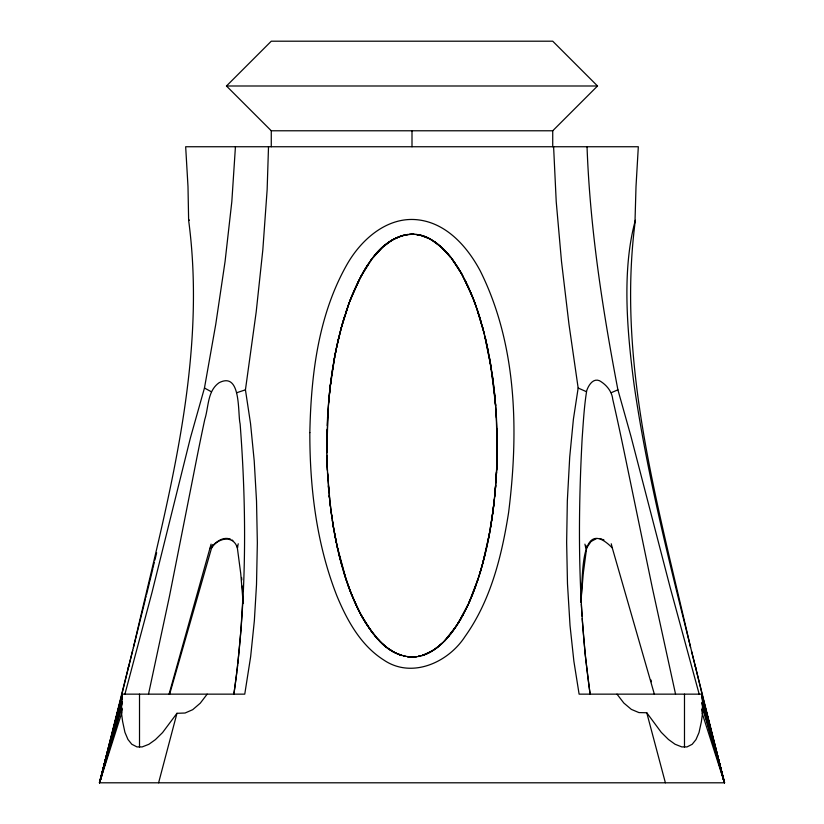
<?xml version="1.0" encoding="UTF-8"?>
<svg xmlns="http://www.w3.org/2000/svg" width="824" height="824" viewBox="0 0 824 824"><rect width="100%" height="100%" fill="white"/><g stroke="black" fill="none" stroke-linecap="round" stroke-linejoin="round"><path stroke-width="1.24" d="M271.271 146.744L271.271 130.779L226.476 85.995L271.271 41.2L552.729 41.2L597.524 85.995L552.729 130.779L271.271 130.779M497.016 432.291L496.594 470.504M326.829 442.127L326.829 449.101M207.164 694.148L200.263 703.191L192.703 709.68L185.081 713.018L176.964 713.306L162.555 732.598L155.396 739.633L148.856 744.309L142.161 746.925L136.99 746.915L131.778 744.237L127.957 739.468L124.929 732.32L122.601 721.412L121.499 712.966L121.602 694.148L244.759 694.148L250.65 656.666L254.358 620.699L256.511 584.566L257.346 542.8L256.522 500.982L254.214 460.873L250.537 423.577L245.439 389.834L256.192 311.966L262.825 249.909L267.141 189.695L268.511 146.744M326.86 438.636L327.077 429.325M326.984 432.291L326.819 445.599L327.911 411.815L329.909 389.134M634.944 223.716L636.004 186.615L638.322 146.744L185.668 146.744L187.996 186.615L188.634 220.389C207.854 364.156 165.367 508.501 133.385 647.716M617.001 694.148L623.84 703.047L631.359 709.392L638.93 712.585L646.758 712.75L661.239 732.32L668.439 739.468L675.041 744.237L681.809 746.915L686.989 746.925L692.16 744.309L695.961 739.633L698.999 732.598L701.348 721.855L702.501 713.45L702.409 694.148L579.107 694.148L573.885 661.281L570.033 625.601L567.479 583.742L566.644 542.357L567.334 500.868L569.714 457.083L573.411 419.138L578.16 388.022L568.972 324.254L561.505 261.466L556.221 201.643L553.604 146.744M235.437 146.744L231.822 201.643L225.076 261.466L215.764 324.254L204.465 388.022L190.385 437.966L151.935 592.714L124.918 694.148M327.2 425.617C328.446 394.305 332.319 363.013 340.003 332.608M496.831 464.767C494.925 509.253 488.519 554.233 471.936 595.793M242.936 597.029L240.989 629.423L237.806 664.02M496.491 472.234L496.038 480.124M496.604 469.927L496.903 428.954M496.532 471.647L495.914 481.968M580.642 602.035C583.67 585.277 577.655 512.755 612.273 547.888L654.349 694.148M327.561 417.675L327.921 411.629M121.499 712.935L122.405 708.836M580.91 601.726L583.279 573.422L586.647 547.888L591.035 541.481L596.586 538.525M328.065 409.538L326.86 452.592M495.646 485.398L494.977 493.411M635.376 220.266C621.636 269.778 627.146 331.948 634.089 384.715C647.911 480.588 672.497 574.421 695.837 668.295L702.058 694.055M495.265 490.126L495.636 485.686M328.56 403.06L329.137 396.591M494.647 496.769L494.853 494.554M328.858 399.558L330.682 382.686M329.466 393.316L329.816 390.04M494.41 499.117L492.453 514.99M236.993 671.148L237.683 665.215M493.411 507.821L493.926 503.402M330.187 386.765L330.991 380.235M675.556 694.148L652.454 588.377L626.765 464.293C622.274 442.581 617.732 420.879 612.737 399.269C611.985 391.328 606.176 384.489 599.419 380.688C592.899 378.01 588.511 385.447 586.729 390.607C584.154 406.263 583.33 422.269 582.166 438.121C577.562 523.436 578.005 609.451 590.139 694.148M236.849 672.332L233.913 694.148M330.063 387.877L334.729 356.72M493.123 510.015L489.157 535.157M330.826 381.491L331.475 376.681M634.82 224.571C617.052 367.545 659.272 509.335 690.564 647.51M331.639 375.476L332.35 370.687M491.629 520.644L492.299 516.123M233.862 694.148C246.582 604.713 247.046 513.805 240.114 423.845C237.559 413.442 241.535 371.119 219.102 382.727C207.277 391.029 208.75 406.974 204.785 419.426C200.469 439.419 196.514 459.483 192.579 479.558L169.435 596.421L148.516 694.148M332.381 370.46L334.575 357.472M332.536 369.492L332.968 366.711M490.538 527.432L491.454 521.777M490.393 528.318C498.819 478.002 499.323 426.368 492.412 375.837M121.942 694.055L134.25 643.956M333.905 361.159L334.75 356.545M489.878 531.253L488.21 540.029M489.549 533.077L482.617 563.781M334.915 355.618L336.388 348.264M334.946 355.484L337.232 344.319M488.951 536.239L486.974 545.962M335.183 354.238L335.821 351.014M336.573 347.347L339.066 336.398M336.48 347.79L341.764 325.995L347.872 306.446M243.162 602.952L240.721 573.422L237.353 547.888L238.239 543.789M486.098 549.876L487.324 544.304M337.49 343.196L341.321 327.602M486.356 548.743L482.277 565.068M156.653 552.75L154.912 560.062M153.882 564.389L154.397 562.226M153.099 567.623L153.614 565.47M169.064 694.148L211.099 544.139M128.853 665.504L99.508 782.8L724.492 782.8L691.47 651.135M152.842 568.694L149.741 581.517M149.484 582.568L146.559 594.506M145.817 597.524L146.188 596.02M145.446 599.027L134.405 643.647M169.651 694.148L212.489 544.808M132.736 650.311L128.163 668.326M122.045 694.292L99.508 782.8L121.767 712.75M484.79 555.417L481.886 566.469M122.179 693.973L99.508 782.8L100.971 778.268M339.962 332.772L341.888 325.562M122.261 694.653L99.508 782.8L121.695 707.692M122.21 695.353L99.508 782.8L122.446 702.769M176.964 713.306L158.61 782.8M122.302 696.404L99.508 782.8L122.251 701.461M111.6 737.377L99.508 782.8L122.405 698.227M112.26 734.915L113.238 731.238M340.889 329.219L349.108 303.026L358.862 280.387M482.37 564.697C474.974 590.705 465.21 616.98 447.442 637.817M341.63 326.5L342.866 322.081M342.321 324.007L342.763 322.452M481.082 569.24L481.607 567.427M480.279 571.99L481.566 567.571M343.217 320.897L344.628 316.251M480.289 571.949L480.825 570.146M343.196 320.979L348.779 303.932M479.465 574.658L480.011 572.855M478.61 577.346L479.187 575.554M101.352 777.145L102.083 774.89M345.596 313.182L347.131 308.598M477.446 580.92L478.322 578.242M478.198 578.592L468.331 604.167L457.299 624.613M348.192 305.57L349.283 302.552M475.778 585.72L471.668 596.463M349.036 303.222L352.229 294.992M349.839 301.048L350.993 298.072M350.118 300.338L351.158 297.66M351.385 297.083L361.685 275.02M351.488 296.825C361.88 272.394 376.022 243.574 403.399 235.293M471.586 596.658L469.227 602.169M353.331 292.345L359.388 279.336M470.514 599.223L468.65 603.446M467.332 606.309L468.269 604.291M467.96 604.981L460.966 618.567L452.87 631.06M359.666 278.821L363.528 271.776M360.479 277.255L371.367 259.807M462.305 616.187L463.356 614.251M362.488 273.568L367.586 265.204M461.234 618.103L457.866 623.727M364.991 269.314L369.08 263M370.316 261.229L371.253 259.941M370.532 260.95L372.026 258.921M451.902 632.358L445.753 639.681M372.211 258.674L382.037 247.715L392.028 240.103M450.46 634.202L456.692 625.55L444.342 641.103M373.179 257.428C385.539 239.31 411.228 226.507 431.436 239.784M374.158 256.213L382.697 247.118M449.513 635.376L446.598 638.765M210.11 548.248C214.642 543.366 220.317 537.866 227.517 538.412M422.29 655.379C431.941 652.505 440.047 645.965 446.711 638.6M211.727 547.888C217.68 538.01 233.347 534.477 237.353 547.888M444.579 640.918L445.588 639.846M444.672 640.814C438.327 647.262 430.756 652.927 421.981 655.523M442.478 642.988L435.536 648.756L428.645 652.907M441.458 643.946L434.866 649.219M384.509 245.521L390.288 241.195M390.988 240.742L391.678 240.309M432.476 650.785L422.238 655.451M392.378 239.897L393.089 239.485M392.801 239.671L401.607 235.788L408.457 234.418M611.202 392.708L617.907 389.834C602.601 309.577 589.994 228.506 587.038 146.744M393.79 239.094L394.5 238.723M395.211 238.352L402.133 235.633M428.006 653.216C411.701 661.816 391.925 654.544 380.173 641.669M236.776 392.708L245.439 389.834M420.528 655.914L419.086 656.254M418.489 656.306L420.992 655.739M403.709 235.221L405.357 234.861M404.955 234.933L408.086 234.428M418.283 656.347L420.322 655.976M416.172 656.728L407.581 656.697M416.192 656.666L407.684 656.687M416.233 656.718L407.767 656.718M409.652 234.294L413.545 234.243M409.332 234.315L413.679 234.253M226.476 85.995L597.524 85.995M412 234.212L414.668 234.315M415.543 234.418C427.522 235.633 437.863 243.018 445.856 251.619M416.635 234.521L418.17 234.768M416.996 234.572L418.644 234.85M403.678 655.976L405.717 656.347M599.676 538.525L601.829 539.071M403.41 655.904L404.8 656.223M228.516 538.525L230.38 539.071M420.261 235.211L429.582 238.764M421.239 235.458L422.764 235.901M401.71 655.379C392.646 652.68 384.921 646.758 378.515 639.96M402.03 655.533L397.92 654.071M401.834 655.471L394.737 652.598L388.238 648.591M578.16 388.022L586.338 391.647M424.278 236.416L428.604 238.26M204.465 388.022L211.14 391.647M602.89 539.483L603.961 539.988M429.984 238.981C445.135 247.385 455.373 262.187 463.438 277.111M393.882 652.144L385.591 646.572L377.289 638.6M431.045 239.557L441.849 247.612L451.14 257.85L446.866 252.721M434.217 241.525L437.493 243.894M232.069 539.988L232.852 540.575M386.219 647.067L382.367 643.781M441.211 247.025L450.749 257.346M380.544 642.04L370.481 630.154M379.153 640.629L377.145 638.476M377.443 638.806L373.334 633.934M375.198 636.231L376.166 637.364M376.558 637.817L366.258 623.912M373.303 633.903L364.692 621.378M451.686 258.551L460.472 271.776L469.536 289.718M371.593 631.689L360.84 614.611L352.435 596.7M455.178 263.371L451.83 258.757L461.842 274.186M369.616 628.939L360.541 614.024M457.073 266.224L461.79 274.093M365.454 622.625C343.938 586.606 335.214 544.499 330.053 503.33M363.559 619.483L360.325 613.633M462.357 275.092L473.203 298.556M463.984 278.131L466.559 283.26M358.121 609.327L360.037 613.097M359.295 611.645L357.297 607.618M237.24 546.302L237.724 547.26M465.406 280.912L471.586 294.549M357.668 608.37L351.261 593.795L344.072 573.102M467.053 284.29L473.347 298.957M356.329 605.578L349.067 588.058M470.669 292.345L474.892 303.036M351.858 595.289L347.666 584.134M471.956 295.435L477.292 309.845L482.895 328.395M473.584 299.565L476.529 307.609M473.759 300.018L475.736 305.374M348.686 587.007L345.761 578.489M475.87 305.735L484.131 333.154L491.454 369.337M476.88 308.619L478.569 313.697M189.046 220.41L188.655 219.493L188.634 220.389M701.955 694.292L724.492 782.8L702.202 713.306M723.019 778.268L724.492 782.8L701.821 693.973M346.286 580.106L336.831 545.035M478.311 312.914L479.002 315.077M345.431 577.5L339.21 555.417M479.352 316.159L483.997 332.608M479.537 316.766L481.381 322.946M617.907 389.834L630.844 435.927L670.2 587.594L699.185 694.148M695.837 668.326L695.157 665.689M702.481 707.692L724.492 782.8L701.739 694.653M701.646 702.769L724.492 782.8L701.791 695.353M650.97 679.975L651.465 681.747M342.156 566.582L338.242 551.308M713.213 741.126L714.202 744.803M714.871 747.255L724.492 782.8L710.813 730.96M665.39 782.8L646.758 712.75M482.256 326.057L485.727 339.735M701.615 696.857L724.492 782.8M703.325 702.573L704.304 706.281M704.953 708.743L706.91 716.149M707.559 718.621L710.164 728.498M701.585 709.104L702.501 713.409M611.254 543.789L612.273 547.888M337.418 547.733L338.025 550.422M337.902 549.876L334.451 533.077M584.927 544.139L585.823 548.248M586.204 545.838L586.647 547.888M487.355 347.048L485.099 337.057L490.661 364.538M337.201 546.745L333.277 526.34M486.593 343.536L487.963 349.953M336.264 542.336L334.163 531.47M487.602 348.161L489.775 359.357M489.054 355.484L493.937 387.877M489.971 360.49L491.464 369.492M333.37 526.907L333.679 528.73M332.772 523.261L333.215 526M333.463 527.432L330.929 510.478M490.857 365.65L495.646 405.573L494.163 389.876M332.34 520.449L332.793 523.394M590.087 694.148L585.184 654.668L582.177 618.587M491.64 370.625L492.34 375.425M331.67 515.927L331.938 517.76M331.897 517.503L329.239 495.636L329.528 498.479M492.515 376.63L493.154 381.44M330.805 509.52L331.166 512.271M330.136 504L330.465 506.76M330.228 504.803L327.561 473.47M494.091 389.134L496.089 411.815L497.181 445.599M329.415 497.428L327.643 474.882M241.587 577.459L241.803 579.931M328.735 490.167L328.354 485.532M328.405 486.17L328.714 489.93M242.308 586.101L242.668 591.035M495.955 410.033L496.439 417.82M495.986 410.404L496.151 412.824M582.032 616.177L581.332 604.095M327.89 479.043L327.087 462.377M327.509 472.482L327.962 480.196M243.07 597.163L243.42 603.25M580.971 596.844L581.136 600.469M327.437 471.112L326.86 452.211M327.169 464.767L327.396 469.907M327.231 466.518L327.004 459.555M327.015 459.988L326.901 455.188M326.871 452.788L326.819 447.998M684.486 694.148L684.486 747.183M552.729 130.779L552.729 146.744M412 130.779L412 146.744M139.513 694.148L139.513 747.183M309.834 432.579C309.742 487.963 316.571 544.19 336.944 596.02C347.12 620.493 360.768 645.419 383.747 659.993C411.712 679.089 448.287 662.517 465.055 636.478C490.847 600.294 501.744 555.984 508.573 512.724C518.739 432.034 517.215 345.091 480.238 270.89C467.599 247.221 447.329 223.891 419.313 219.998C388.114 215.569 361.448 239.053 346.997 264.483C318.157 315.242 311.05 375.147 309.834 432.579"/></g></svg>
